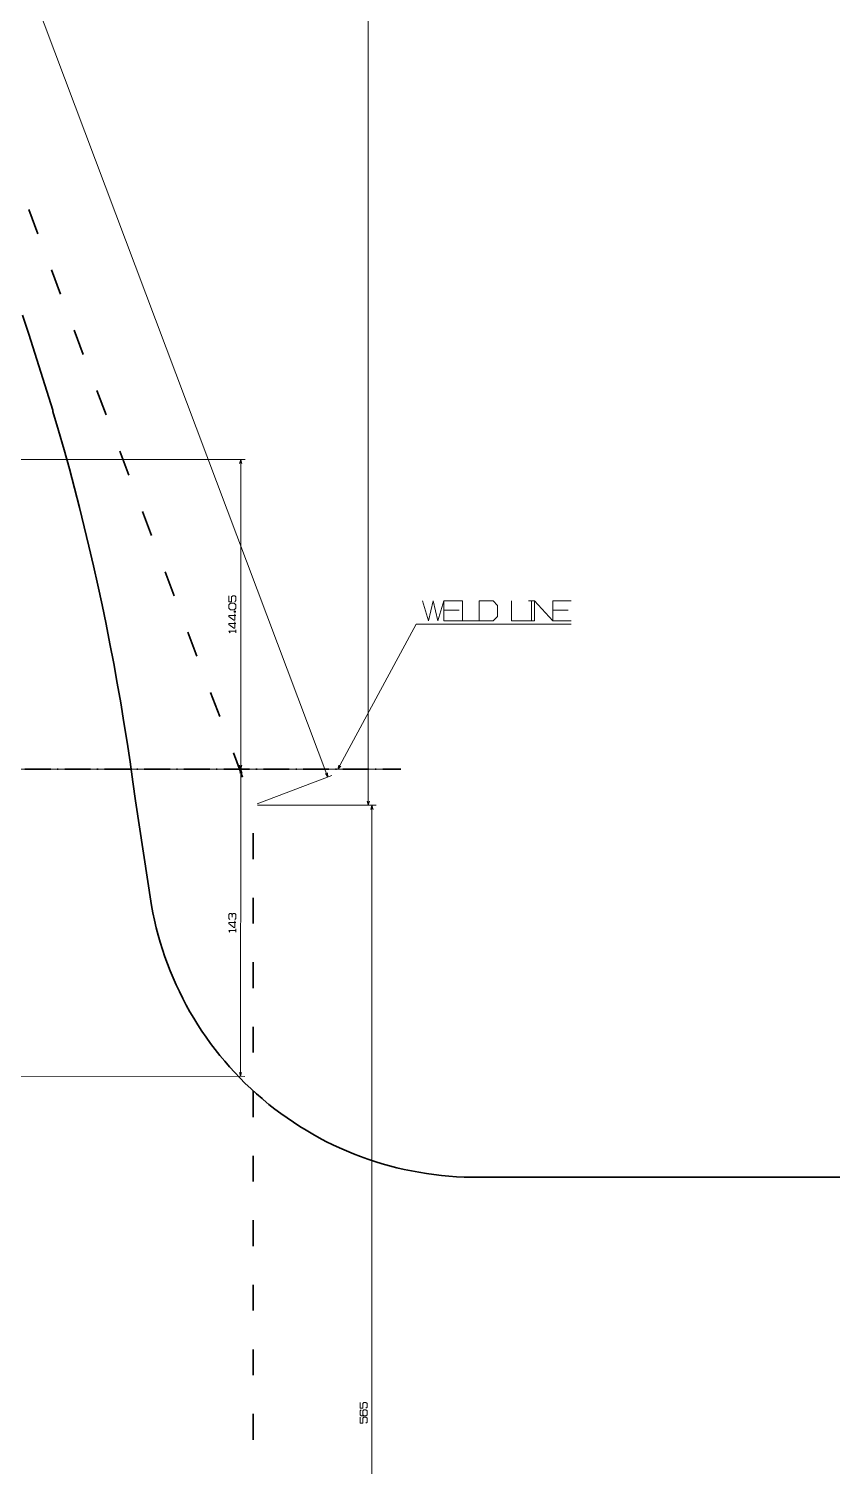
# Model space of a CAD drawing. Extents: x -1214 to 1704, y -782 to 1264.
# Drawn here: x 410 to 784, y -134 to 534 of the extents above; entities that cross this region are included whole.
import ezdxf

# ---------------------------------------------------------------- set-up
doc = ezdxf.new("R2010")
doc.units = 0
doc.linetypes.add('DASHDOT', pattern=[18.5, 12, -3, 0.5, -3])
doc.linetypes.add('DASHSPACE', pattern=[30, 12, -18])

msp = doc.modelspace()

# ---------------------------------------------------------------- linework, layer by layer
at = {"color": 7, "lineweight": 13}
for p, q in [((159.52, 1221.35), (549.52, 186.35)), ((568.31, 173.22), (568.31, 1208.22)), ((262.58, 334.03), (510.94, 334.03)), ((508.94, 189.98), (508.94, 334.03)), ((-144.49, 189.98), (510.94, 189.98)), ((581.51, 189.98), (507.01, 190.07)), ((508.84, 47.07), (509.01, 190.07)), ((516.55, 173.93), (551.39, 187.06)), ((516.67, 173.22), (570.31, 173.22)), ((293.8, 47.33), (510.84, 47.07))]:
    msp.add_line(p, q, dxfattribs=at)
at = {"color": 5, "linetype": 'DASHSPACE', "lineweight": 35}
for p in [(124.67, 1208.22), (514.67, -391.78)]:
    msp.add_line(p, (514.67, 173.22), dxfattribs=at)
at = {"color": 4, "lineweight": 35}
for p, q in [((407.3, 401.11), (410.26, 392.31)), ((410.26, 392.31), (413.15, 383.49)), ((413.15, 383.49), (415.97, 374.65)), ((415.97, 374.65), (418.73, 365.79)), ((418.73, 365.79), (421.41, 356.9)), ((421.41, 356.9), (421.55, 356.41)), ((421.55, 356.41), (424.16, 347.5)), ((424.16, 347.5), (426.69, 338.57)), ((426.69, 338.57), (429.16, 329.62)), ((429.16, 329.62), (431.55, 320.65)), ((431.55, 320.65), (433.87, 311.67)), ((433.87, 311.67), (436.11, 302.66)), ((436.11, 302.66), (438.29, 293.64)), ((438.29, 293.64), (440.39, 284.6)), ((440.39, 284.6), (442.42, 275.54)), ((442.42, 275.54), (444.38, 266.47)), ((444.38, 266.47), (446.26, 257.38)), ((446.26, 257.38), (448.08, 248.27)), ((448.08, 248.27), (449.82, 239.16)), ((449.82, 239.16), (451.48, 230.03)), ((451.48, 230.03), (453.08, 220.88)), ((453.08, 220.88), (454.6, 211.73)), ((454.6, 211.73), (456.04, 202.56)), ((456.04, 202.56), (457.42, 193.38)), ((457.42, 193.38), (458.72, 184.19)), ((458.72, 184.19), (459.91, 175.22)), ((459.91, 175.22), (467.38, 126.63)), ((467.38, 126.63), (468.03, 123.17)), ((468.03, 123.17), (468.76, 119.73)), ((468.76, 119.73), (469.58, 116.3)), ((469.58, 116.3), (470.47, 112.89)), ((470.47, 112.89), (471.44, 109.51)), ((471.44, 109.51), (472.48, 106.15)), ((472.48, 106.15), (473.61, 102.81)), ((473.61, 102.81), (474.81, 99.5)), ((474.81, 99.5), (476.09, 96.22)), ((476.09, 96.22), (477.44, 92.97)), ((477.44, 92.97), (478.86, 89.75)), ((478.86, 89.75), (480.36, 86.57)), ((480.36, 86.57), (481.93, 83.42)), ((481.93, 83.42), (483.58, 80.3)), ((483.58, 80.3), (485.29, 77.23)), ((485.29, 77.23), (487.08, 74.19)), ((487.08, 74.19), (488.93, 71.2)), ((488.93, 71.2), (490.86, 68.25)), ((490.86, 68.25), (492.85, 65.35)), ((492.85, 65.35), (494.91, 62.49)), ((494.91, 62.49), (497.03, 59.68)), ((497.03, 59.68), (499.21, 56.92)), ((499.21, 56.92), (501.46, 54.21)), ((501.46, 54.21), (503.77, 51.56)), ((503.77, 51.56), (506.14, 48.96)), ((506.14, 48.96), (508.58, 46.41)), ((508.58, 46.41), (511.06, 43.92)), ((511.06, 43.92), (513.61, 41.49)), ((513.61, 41.49), (516.21, 39.11)), ((516.21, 39.11), (518.86, 36.8)), ((518.86, 36.8), (519.35, 36.39)), ((519.35, 36.39), (522.06, 34.15)), ((522.06, 34.15), (524.83, 31.97)), ((524.83, 31.97), (527.65, 29.86)), ((527.65, 29.86), (530.51, 27.81)), ((530.51, 27.81), (533.42, 25.83)), ((533.42, 25.83), (536.38, 23.91)), ((536.38, 23.91), (539.38, 22.07)), ((539.38, 22.07), (542.42, 20.29)), ((542.42, 20.29), (545.5, 18.59)), ((545.5, 18.59), (548.61, 16.95)), ((548.61, 16.95), (551.77, 15.39)), ((551.77, 15.39), (554.96, 13.9)), ((554.96, 13.9), (558.18, 12.49)), ((558.18, 12.49), (561.44, 11.15)), ((561.44, 11.15), (564.72, 9.88)), ((564.72, 9.88), (568.04, 8.69)), ((568.04, 8.69), (571.38, 7.58)), ((571.38, 7.58), (574.74, 6.54)), ((574.74, 6.54), (578.13, 5.58)), ((578.13, 5.58), (581.54, 4.7)), ((581.54, 4.7), (584.97, 3.9)), ((584.97, 3.9), (588.41, 3.18)), ((588.41, 3.18), (591.87, 2.54)), ((591.87, 2.54), (595.35, 1.97)), ((595.35, 1.97), (598.84, 1.49)), ((598.84, 1.49), (602.33, 1.09)), ((602.33, 1.09), (605.84, 0.77)), ((605.84, 0.77), (609.35, 0.52)), ((609.35, 0.52), (612.87, 0.36)), ((612.87, 0.36), (616.39, 0.28)), ((616.39, 0.28), (616.5, 0.28)), ((616.5, 0.28), (829.84, 0.28))]:
    msp.add_line(p, q, dxfattribs=at)
at = {"color": 7, "linetype": 'DASHDOT', "lineweight": 35}
msp.add_line((-146.49, 189.98), (583.51, 189.98), dxfattribs=at)
at = {"color": 5, "lineweight": 13}
for p, q in [((516.67, 173.22), (571.97, 173.22)), ((569.97, -391.78), (569.97, 173.22))]:
    msp.add_line(p, q, dxfattribs=at)
at = {"color": 7, "lineweight": 13}
for points in [[(509.45, 332.1), (508.94, 334.03), (508.42, 332.1)], [(503.44, 270.63), (503.44, 267.88), (504.69, 267.88), (504.69, 270.13), (505.19, 270.63), (506.19, 270.63), (506.69, 270.13), (506.69, 268.38), (506.19, 267.88)], [(506.69, 261.53), (503.44, 261.53), (503.44, 261.03), (505.69, 259.28), (506.19, 259.28), (506.19, 262.28)], [(505.94, 263.23), (506.44, 263.23)], [(506.69, 257.83), (503.44, 257.83), (503.44, 257.33), (505.69, 255.58), (506.19, 255.58), (506.19, 258.58)], [(503.44, 254.13), (506.69, 254.13)], [(503.94, 253.38), (503.44, 254.13)], [(506.69, 253.38), (506.69, 254.88)], [(508.42, 191.91), (508.94, 189.98), (509.45, 191.91)], [(509.52, 188.14), (509.01, 190.07), (508.49, 188.14)], [(548.35, 187.98), (549.52, 186.35), (549.32, 188.34)], [(567.8, 175.15), (568.31, 173.22), (568.83, 175.15)], [(503.92, 120.15), (503.42, 120.65), (503.43, 122.4), (503.93, 122.9), (504.43, 122.9), (504.93, 122.4), (504.93, 121.15), (504.93, 122.4), (505.43, 122.9), (506.18, 122.9), (506.68, 122.4), (506.67, 120.65), (506.17, 120.15)], [(506.67, 118.7), (503.42, 118.7), (503.42, 118.2), (505.67, 116.45), (506.17, 116.45), (506.17, 119.45)], [(503.42, 115), (506.67, 115)], [(503.92, 114.25), (503.42, 115)], [(506.67, 114.25), (506.67, 115.75)], [(508.32, 49), (508.84, 47.07), (509.36, 49)]]:
    msp.add_lwpolyline(points, dxfattribs=at)
at = {"color": 5, "lineweight": 13}
for points in [[(593.51, 268.22), (596.37, 258.94), (598.51, 268.22), (600.65, 258.94), (603.51, 268.22)], [(612.08, 268.22), (603.51, 268.22), (603.51, 258.94), (612.08, 258.94)], [(612.08, 268.22), (612.08, 258.94), (619.94, 258.94)], [(634.94, 268.22), (634.94, 258.94), (642.79, 258.94)], [(642.79, 268.22), (645.65, 268.22)], [(644.22, 268.22), (644.22, 258.94)], [(645.65, 258.94), (645.65, 268.22), (654.22, 258.94), (654.22, 268.22)], [(662.79, 268.22), (654.22, 268.22), (654.22, 258.94), (662.79, 258.94)], [(610.65, 263.94), (603.51, 263.94)], [(661.37, 263.94), (654.22, 263.94)], [(554.16, 189.98), (590.51, 257.51), (662.79, 257.51)], [(642.79, 258.94), (645.65, 258.94)], [(554.62, 191.93), (554.16, 189.98), (555.53, 191.44)], [(570.49, 171.29), (569.97, 173.22), (569.45, 171.29)], [(564.47, -104.45), (564.47, -107.2), (565.72, -107.2), (565.72, -104.95), (566.22, -104.45), (567.22, -104.45), (567.72, -104.95), (567.72, -106.7), (567.22, -107.2)], [(564.97, -107.9), (564.47, -108.4), (564.47, -110.15), (564.97, -110.65), (567.22, -110.65), (567.72, -110.15), (567.72, -108.4), (567.22, -107.9), (566.22, -107.9), (565.72, -108.4), (565.72, -110.15), (566.22, -110.65)], [(564.47, -111.35), (564.47, -114.1), (565.72, -114.1), (565.72, -111.85), (566.22, -111.35), (567.22, -111.35), (567.72, -111.85), (567.72, -113.6), (567.22, -114.1)]]:
    msp.add_lwpolyline(points, dxfattribs=at)
msp.add_lwpolyline([(619.94, 268.22), (626.37, 268.22), (628.51, 266.08), (628.51, 261.08), (626.37, 258.94), (619.94, 258.94)], close=True, dxfattribs=at)
at = {"color": 7, "lineweight": 13}
for points in [[(503.44, 264.93), (503.44, 266.43), (504.19, 267.18), (505.94, 267.18), (506.69, 266.43), (506.69, 264.93), (505.94, 264.18), (504.19, 264.18)], [(505.94, 262.98), (505.94, 263.48), (506.44, 263.48), (506.44, 262.98)]]:
    msp.add_lwpolyline(points, close=True, dxfattribs=at)

doc.saveas('drawing.dxf')
